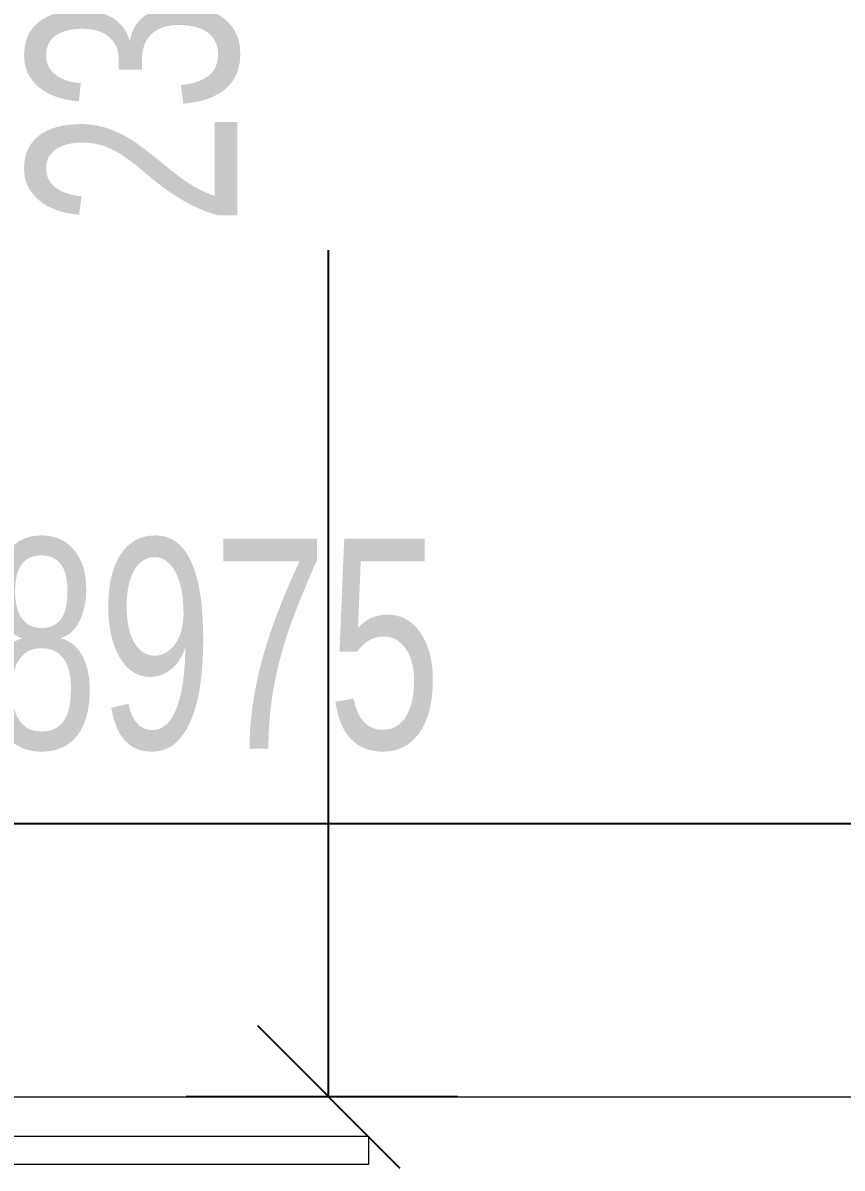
# Model space of a CAD drawing. Header units: millimetres. Extents: x 10569 to 232243, y -25347 to 80743.
# Drawn here: x 140864 to 142014, y 28907 to 30516 of the extents above; entities that cross this region are included whole.
import ezdxf

# ---------------------------------------------------------------- set-up
doc = ezdxf.new("R2010")
doc.units = ezdxf.units.MM
for name, color, linetype, lineweight in [('A-ANNO-DIMS', 211, 'Continuous', 5), ('A-GLAZ-CWMG', 51, 'Continuous', 20), ('A-WALL', 113, 'Continuous', 20)]:
    doc.layers.add(name, color=color, linetype=linetype, lineweight=lineweight)
doc.styles.add('Arial_2', font='arial.ttf', dxfattribs={"width": 0.7, "height": 295.05988})
doc.dimstyles.new('Linear_-_1_5mm_Arial', dxfattribs={"dimscale": 304.8, "dimtxt": 300, "dimasz": 0.656168, "dimexe": 0.656168, "dimexo": 0.0625, "dimgap": 0.328084, "dimtad": 1, "dimdec": 0, "dimzin": 0, "dimdsep": 46, "dimtxsty": 'Arial_2', "dimblk1": 'OBLIQUE', "dimblk2": 'OBLIQUE', "dimsah": 1, "dimcen": 0.09, "dimadec": 0, "dimazin": 0, "dimtfac": 1, "dimtdec": 4, "dimtix": 1, "dimtmove": 0, "dimatfit": 3, "dimfxl": 0.656168, "dimfxlon": 1, "dimtvp": 1, "dimtolj": 1, "dimtzin": 0, "dimarcsym": 2})
doc.dimstyles.new('Linear_-_1_5mm_Arial_1', dxfattribs={"dimscale": 304.8, "dimtxt": 300, "dimasz": 0.656168, "dimexe": 0.656168, "dimexo": 0.0625, "dimgap": 0.328084, "dimtad": 1, "dimdec": 0, "dimzin": 0, "dimdsep": 46, "dimtxsty": 'Arial_2', "dimblk1": 'OBLIQUE', "dimblk2": 'OBLIQUE', "dimsah": 1, "dimcen": 0.09, "dimadec": 0, "dimazin": 0, "dimtfac": 1, "dimtdec": 4, "dimtix": 1, "dimtmove": 2, "dimatfit": 3, "dimfxl": 0.656168, "dimfxlon": 1, "dimtvp": 1, "dimtolj": 1, "dimtzin": 0, "dimarcsym": 2})

# ---------------------------------------------------------------- blocks, each defined once
blk = doc.blocks.new('Rectangular Mullion - DLN_6 x 40mm _WD_-14233725-Copy _5_ of G_F')
at = {"layer": 'A-GLAZ-CWMG'}
for p, q in [((82854.3, 28912.5), (82854.3, 28952.5)), ((82854.3, 28952.5), (83450.9, 28952.5)), ((83450.9, 28952.5), (83450.9, 28912.5)), ((83450.9, 28912.5), (82854.3, 28912.5))]:
    blk.add_line(p, q, dxfattribs=at)
blk = doc.blocks.new('_Oblique')
at = {"color": 0, "linetype": 'ByBlock', "lineweight": -2}
blk.add_line((-0.5, -0.5), (0.5, 0.5), dxfattribs=at)
blk = doc.blocks.new('DIMBLOCK248-Copy _5_ of G_F')
at = {"layer": 'A-ANNO-DIMS', "color": 0, "lineweight": -2, "transparency": 16777216}
for p, q in [((141474.1, 31382.5), (141093.2, 31382.5)), ((141293.2, 31382.5), (141293.2, 31018.3)), ((141293.2, 29007.5), (141293.2, 30196.4)), ((141474.1, 29007.5), (141093.2, 29007.5))]:
    blk.add_line(p, q, dxfattribs=at)
at = {"layer": 'Defpoints', "color": 0, "transparency": 16777216}
for p in [(141493.2, 31382.5), (141293.2, 29007.5), (141493.2, 29007.5)]:
    blk.add_point(p, dxfattribs=at)
at = {"layer": 'A-ANNO-DIMS', "color": 0, "lineweight": -2, "transparency": 16777216, "xscale": 200, "yscale": 200, "zscale": 200}
for p, rotation in [((141293.2, 31382.5), 90), ((141293.2, 29007.5), 270)]:
    blk.add_blockref('_Oblique', p, dxfattribs=dict(at, rotation=rotation))
at = {"layer": 'A-ANNO-DIMS', "color": 0, "transparency": 16777216, "insert": (140870, 30230.7), "char_height": 295.06, "width": 753.231, "attachment_point": 1, "rotation": 90, "line_spacing_factor": 0.938532, "style": 'Arial_2'}
blk.add_mtext('\\A1;2375', dxfattribs=at)
blk = doc.blocks.new('DIMBLOCK249-Copy _5_ of G_F')
at = {"layer": 'A-ANNO-DIMS', "color": 0, "lineweight": -2, "transparency": 16777216}
for p, q in [((136643.3, 29572.2), (136643.3, 29191.2)), ((145618.3, 29572.2), (145618.3, 29191.2)), ((136643.3, 29391.2), (145618.3, 29391.2))]:
    blk.add_line(p, q, dxfattribs=at)
at = {"layer": 'Defpoints', "color": 0, "transparency": 16777216}
for p in [(136643.3, 29591.2), (145618.3, 29591.2), (145618.3, 29391.2)]:
    blk.add_point(p, dxfattribs=at)
at = {"layer": 'A-ANNO-DIMS', "color": 0, "lineweight": -2, "transparency": 16777216, "xscale": 200, "yscale": 200, "zscale": 200, "rotation": 180}
blk.add_blockref('_Oblique', (136643.3, 29391.2), dxfattribs=at)
at = {"layer": 'A-ANNO-DIMS', "color": 0, "lineweight": -2, "transparency": 16777216, "xscale": 200, "yscale": 200, "zscale": 200}
blk.add_blockref('_Oblique', (145618.3, 29391.2), dxfattribs=at)
at = {"layer": 'A-ANNO-DIMS', "color": 0, "transparency": 16777216, "insert": (141130.8, 29641.9), "char_height": 295.06, "width": 753.231, "attachment_point": 5, "style": 'Arial_2'}
blk.add_mtext('\\A1;8975', dxfattribs=at)

msp = doc.modelspace()

# ---------------------------------------------------------------- linework, layer by layer
at = {"layer": 'A-WALL'}
msp.add_line((136893.30221, 29007.48546), (145618.30221, 29007.48546), dxfattribs=at)

# ---------------------------------------------------------------- block references
at = {"layer": 'A-GLAZ-CWMG'}
msp.add_blockref('Rectangular Mullion - DLN_6 x 40mm _WD_-14233725-Copy _5_ of G_F', (57898.43782, 0), dxfattribs=at)

# ---------------------------------------------------------------- dimensions: what is measured, and where the dimension line sits
at = {"layer": 'A-ANNO-DIMS'}
dim = msp.add_linear_dim(base=(141293.18193, 29007.48546), p1=(141493.18193, 31382.48546), p2=(141493.18193, 29007.48546), angle=90, dimstyle='Linear_-_1_5mm_Arial_1', override={"dimpost": '<>', "dimfxl": 2375}, dxfattribs=at)
dim.commit()
dim.dimension.update_dxf_attribs({"geometry": 'DIMBLOCK248-Copy _5_ of G_F', "text_midpoint": (141066.69467, 30607.35119), "dimtype": 160, "text_rotation": 90})
dim = msp.add_linear_dim(base=(145618.30221, 29391.24596), p1=(136643.30221, 29591.24596), p2=(145618.30221, 29591.24596), dimstyle='Linear_-_1_5mm_Arial', override={"dimpost": '<>', "dimfxl": 8975}, dxfattribs=at)
dim.commit()
dim.dimension.update_dxf_attribs({"geometry": 'DIMBLOCK249-Copy _5_ of G_F', "text_midpoint": (141130.80221, 29641.89557)})

doc.saveas('drawing.dxf')
